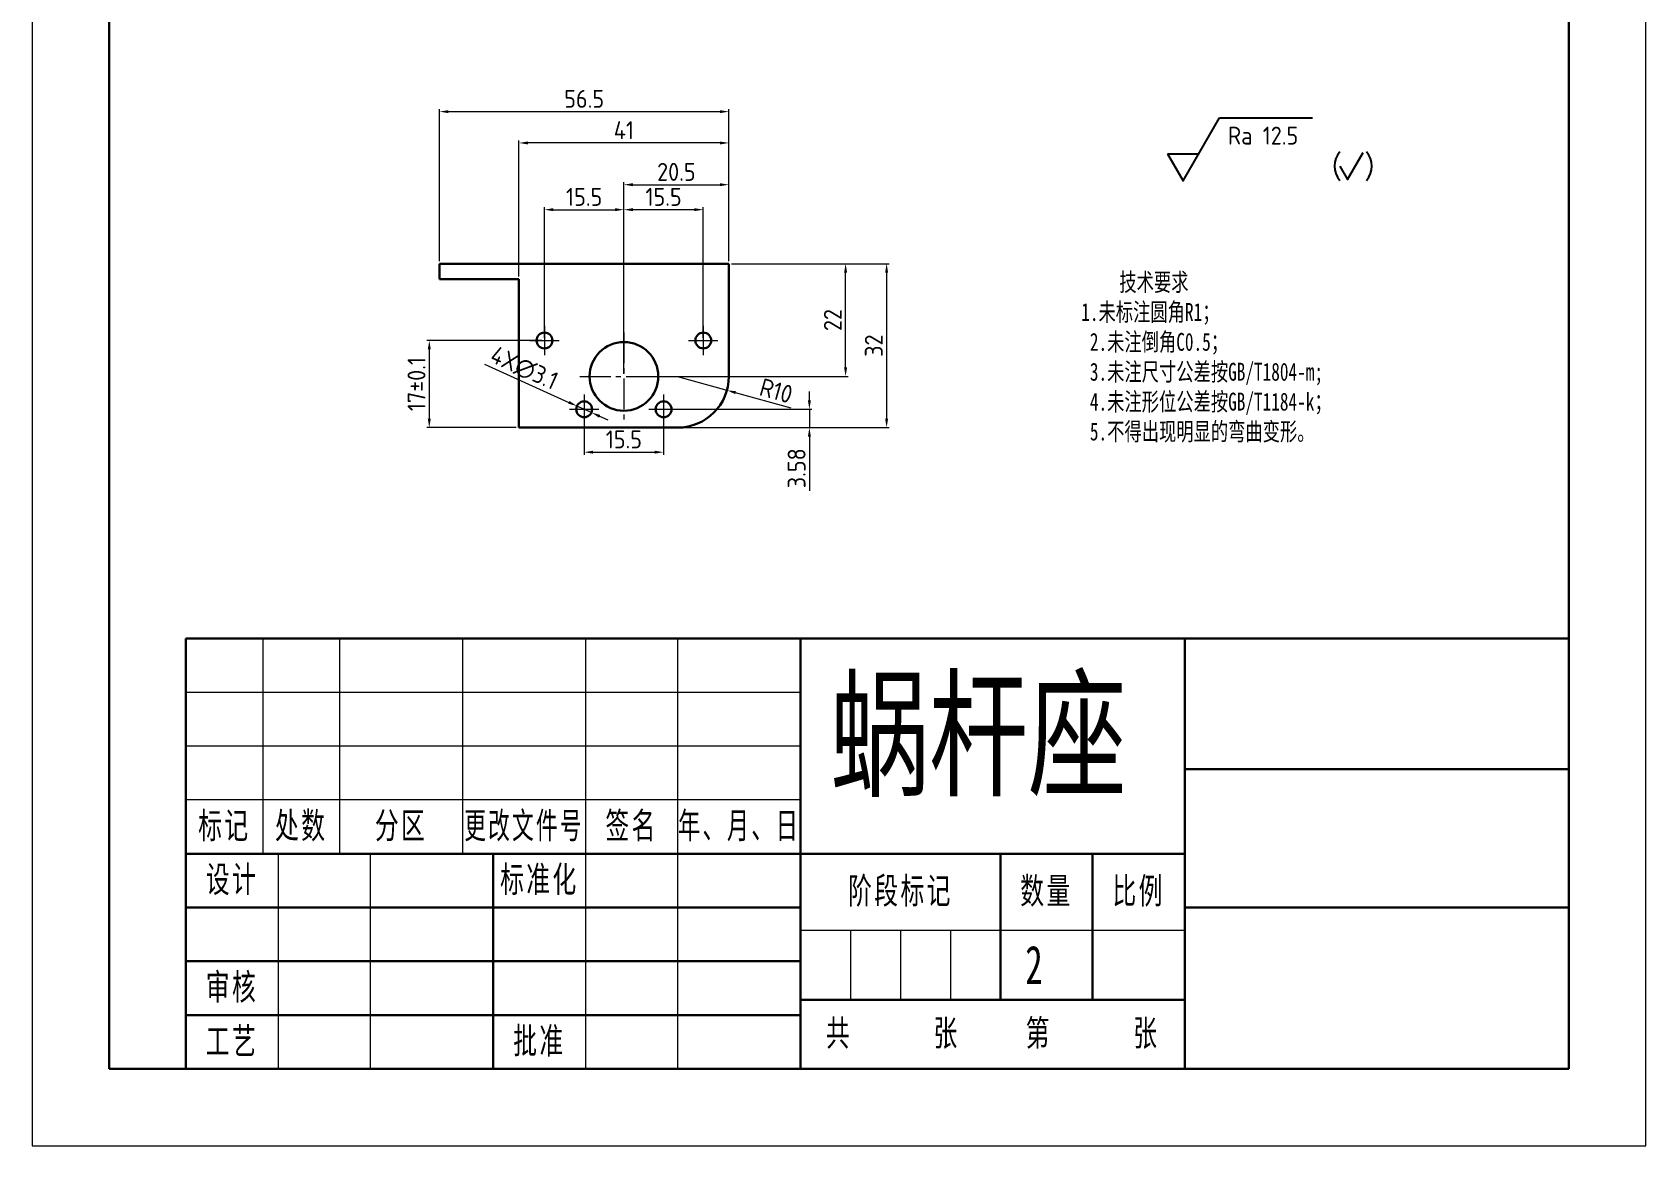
# Model space of a CAD drawing. Header units: millimetres. Extents: x 208 to 276696, y -381762 to 69.
# Drawn here: x 2069.5 to 2384.5, y -386.3 to -168.9 of the extents above; entities that cross this region are included whole.
import ezdxf
from ezdxf.enums import TextEntityAlignment as Align

# ---------------------------------------------------------------- set-up
doc = ezdxf.new("R2010")
doc.units = ezdxf.units.MM
doc.header["$LTSCALE"] = 0.5
doc.header["$PDSIZE"] = -5
doc.linetypes.add('点画线', pattern=[18, 12, -2, 2, -2])
doc.layers.get('0').update_dxf_attribs({"lineweight": 30})
for name, color, linetype, lineweight in [('AM_5', 3, 'Continuous', 25), ('中心线层', 1, '点画线', 15), ('尺寸', 3, 'Continuous', 15), ('尺寸线层', 3, 'Continuous', 15), ('粗实线层', 7, 'Continuous', 30), ('细实线层', 7, 'Continuous', 15)]:
    doc.layers.add(name, color=color, linetype=linetype, lineweight=lineweight)
doc.styles.get("Standard").update_dxf_attribs({"font": 'isocp.shx', "bigfont": 'gbcbig.shx'})
doc.styles.add('标准', font='', dxfattribs={"width": 0.667})
doc.styles.add('汉字', font='STFANGSO.TTF', dxfattribs={"width": 0.707})
doc.styles.get('标准').set_extended_font_data('宋体')
doc.dimstyles.new('AM_GB$0', dxfattribs={"dimscale": 0.5, "dimtxt": 7, "dimasz": 3.5, "dimexe": 1, "dimexo": 1, "dimgap": 1.5, "dimtad": 1, "dimdsep": 46, "dimtxsty": 'Standard', "dimcen": 0, "dimclrd": 256, "dimclre": 256, "dimclrt": 256, "dimadec": 0, "dimazin": 2, "dimtp": 0.1, "dimtm": 0.1, "dimtfac": 0.71, "dimtmove": 0, "dimatfit": 3, "dimfxl": 1, "dimlwd": -1, "dimlwe": -1, "dimarcsym": 0})
doc.dimstyles.new('AM_GB$3', dxfattribs={"dimscale": 0.5, "dimtxt": 7, "dimasz": 3.5, "dimexe": 1, "dimexo": 1, "dimgap": 1.5, "dimtad": 1, "dimtoh": 1, "dimdsep": 46, "dimtxsty": 'Standard', "dimcen": 0, "dimclrd": 256, "dimclre": 256, "dimclrt": 256, "dimadec": 0, "dimazin": 2, "dimtp": 0.1, "dimtm": 0.1, "dimtfac": 0.71, "dimtmove": 0, "dimatfit": 0, "dimfxl": 1, "dimlwd": -1, "dimlwe": -1, "dimarcsym": 0})
doc.dimstyles.new('AM_GB$4', dxfattribs={"dimscale": 0.5, "dimtxt": 7, "dimasz": 3.5, "dimexe": 1, "dimexo": 1, "dimgap": 1.5, "dimtad": 1, "dimdsep": 46, "dimtxsty": 'Standard', "dimcen": 0, "dimclrd": 256, "dimclre": 256, "dimclrt": 256, "dimadec": 0, "dimazin": 2, "dimtp": 0.1, "dimtm": 0.1, "dimtfac": 0.71, "dimtmove": 0, "dimatfit": 3, "dimfxl": 1, "dimlwd": -1, "dimlwe": -1, "dimarcsym": 0})

# ---------------------------------------------------------------- blocks, each defined once
blk = doc.blocks.new('*D77')
at = {"layer": 'Defpoints', "color": 0, "ltscale": 0.001, "transparency": 16777216}
for p in [(2177.3, -242.54), (2192.8, -242.54), (2192.8, -250.92)]:
    blk.add_point(p, dxfattribs=at)
at = {"layer": '尺寸', "linetype": 'ByBlock', "ltscale": 0.001, "transparency": 16777216}
for p, q in [((2177.3, -243.04), (2177.3, -251.42)), ((2192.8, -243.04), (2192.8, -251.42)), ((2179.05, -250.92), (2191.05, -250.92))]:
    blk.add_line(p, q, dxfattribs=at)
at = {"layer": '尺寸', "ltscale": 0.001, "transparency": 16777216}
for points in [[(2179.05, -250.63), (2179.05, -251.21), (2177.3, -250.92)], [(2191.05, -250.63), (2191.05, -251.21), (2192.8, -250.92)]]:
    blk.add_solid(points, dxfattribs=at)
at = {"layer": '尺寸', "ltscale": 0.001, "transparency": 16777216, "insert": (2185.05, -248.42), "char_height": 3.5, "attachment_point": 5}
blk.add_mtext('15.5', dxfattribs=at)
blk = doc.blocks.new('*D78')
at = {"layer": 'Defpoints', "color": 0, "ltscale": 0.001, "transparency": 16777216}
for p in [(2192.8, -242.54), (2221.27, -242.54), (2195.55, -246.12)]:
    blk.add_point(p, dxfattribs=at)
at = {"layer": '尺寸', "linetype": 'ByBlock', "ltscale": 0.001, "transparency": 16777216}
for p, q in [((2221.27, -240.79), (2221.27, -239.04)), ((2193.3, -242.54), (2221.77, -242.54)), ((2221.27, -242.54), (2221.27, -246.12)), ((2196.05, -246.12), (2221.77, -246.12)), ((2221.27, -247.87), (2221.27, -258.47))]:
    blk.add_line(p, q, dxfattribs=at)
at = {"layer": '尺寸', "ltscale": 0.001, "transparency": 16777216}
for points in [[(2220.97, -240.79), (2221.56, -240.79), (2221.27, -242.54)], [(2220.97, -247.87), (2221.56, -247.87), (2221.27, -246.12)]]:
    blk.add_solid(points, dxfattribs=at)
at = {"layer": '尺寸', "ltscale": 0.001, "transparency": 16777216, "insert": (2218.77, -254.05), "char_height": 3.5, "attachment_point": 5, "rotation": 90}
blk.add_mtext('3.58', dxfattribs=at)
blk = doc.blocks.new('*D80')
at = {"layer": 'Defpoints', "color": 0, "ltscale": 0.001, "transparency": 16777216}
for p in [(2205.55, -214.12), (2228.34, -214.12), (2185.05, -236.12)]:
    blk.add_point(p, dxfattribs=at)
at = {"layer": '尺寸', "linetype": 'ByBlock', "ltscale": 0.001, "transparency": 16777216}
for p, q in [((2206.05, -214.12), (2228.84, -214.12)), ((2228.34, -234.37), (2228.34, -215.87)), ((2185.55, -236.12), (2228.84, -236.12))]:
    blk.add_line(p, q, dxfattribs=at)
at = {"layer": '尺寸', "ltscale": 0.001, "transparency": 16777216}
for points in [[(2228.05, -215.87), (2228.63, -215.87), (2228.34, -214.12)], [(2228.05, -234.37), (2228.63, -234.37), (2228.34, -236.12)]]:
    blk.add_solid(points, dxfattribs=at)
at = {"layer": '尺寸', "ltscale": 0.001, "transparency": 16777216, "insert": (2225.84, -225.12), "char_height": 3.5, "attachment_point": 5, "rotation": 90}
blk.add_mtext('22', dxfattribs=at)
blk = doc.blocks.new('*D81')
at = {"layer": 'Defpoints', "color": 0, "ltscale": 0.001, "transparency": 16777216}
for p in [(2185.05, -203.58), (2200.55, -229.12), (2185.05, -236.12)]:
    blk.add_point(p, dxfattribs=at)
at = {"layer": '尺寸', "linetype": 'ByBlock', "ltscale": 0.001, "transparency": 16777216}
for p, q in [((2185.05, -235.62), (2185.05, -203.08)), ((2198.8, -203.58), (2186.8, -203.58)), ((2200.55, -228.62), (2200.55, -203.08))]:
    blk.add_line(p, q, dxfattribs=at)
at = {"layer": '尺寸', "ltscale": 0.001, "transparency": 16777216}
for points in [[(2186.8, -203.28), (2186.8, -203.87), (2185.05, -203.58)], [(2198.8, -203.28), (2198.8, -203.87), (2200.55, -203.58)]]:
    blk.add_solid(points, dxfattribs=at)
at = {"layer": '尺寸', "ltscale": 0.001, "transparency": 16777216, "insert": (2192.8, -201.08), "char_height": 3.5, "attachment_point": 5}
blk.add_mtext('15.5', dxfattribs=at)
blk = doc.blocks.new('*D82')
at = {"layer": 'Defpoints', "color": 0, "ltscale": 0.001, "transparency": 16777216}
for p in [(2185.05, -203.58), (2169.55, -229.12), (2185.05, -236.12)]:
    blk.add_point(p, dxfattribs=at)
at = {"layer": '尺寸', "linetype": 'ByBlock', "ltscale": 0.001, "transparency": 16777216}
for p, q in [((2169.55, -228.62), (2169.55, -203.08)), ((2171.3, -203.58), (2183.3, -203.58)), ((2185.05, -235.62), (2185.05, -203.08))]:
    blk.add_line(p, q, dxfattribs=at)
at = {"layer": '尺寸', "ltscale": 0.001, "transparency": 16777216}
for points in [[(2171.3, -203.28), (2171.3, -203.87), (2169.55, -203.58)], [(2183.3, -203.28), (2183.3, -203.87), (2185.05, -203.58)]]:
    blk.add_solid(points, dxfattribs=at)
at = {"layer": '尺寸', "ltscale": 0.001, "transparency": 16777216, "insert": (2177.3, -201.08), "char_height": 3.5, "attachment_point": 5}
blk.add_mtext('15.5', dxfattribs=at)
blk = doc.blocks.new('*D83')
at = {"layer": 'Defpoints', "color": 0, "ltscale": 0.001, "transparency": 16777216}
for p in [(2205.55, -198.7), (2185.05, -214.12), (2205.55, -214.12)]:
    blk.add_point(p, dxfattribs=at)
at = {"layer": '尺寸', "linetype": 'ByBlock', "ltscale": 0.001, "transparency": 16777216}
for p, q in [((2185.05, -213.62), (2185.05, -198.2)), ((2205.55, -213.62), (2205.55, -198.2)), ((2186.8, -198.7), (2203.8, -198.7))]:
    blk.add_line(p, q, dxfattribs=at)
at = {"layer": '尺寸', "ltscale": 0.001, "transparency": 16777216}
for points in [[(2186.8, -198.41), (2186.8, -198.99), (2185.05, -198.7)], [(2203.8, -198.41), (2203.8, -198.99), (2205.55, -198.7)]]:
    blk.add_solid(points, dxfattribs=at)
at = {"layer": '尺寸', "ltscale": 0.001, "transparency": 16777216, "insert": (2195.3, -196.2), "char_height": 3.5, "attachment_point": 5}
blk.add_mtext('20.5', dxfattribs=at)
blk = doc.blocks.new('*D84')
at = {"layer": 'Defpoints', "color": 0, "ltscale": 0.001, "transparency": 16777216}
for p in [(2164.55, -190.55), (2205.55, -214.12), (2164.55, -217.12)]:
    blk.add_point(p, dxfattribs=at)
at = {"layer": '尺寸', "linetype": 'ByBlock', "ltscale": 0.001, "transparency": 16777216}
for p, q in [((2164.55, -216.62), (2164.55, -190.05)), ((2203.8, -190.55), (2166.3, -190.55)), ((2205.55, -213.62), (2205.55, -190.05))]:
    blk.add_line(p, q, dxfattribs=at)
at = {"layer": '尺寸', "ltscale": 0.001, "transparency": 16777216}
for points in [[(2166.3, -190.26), (2166.3, -190.84), (2164.55, -190.55)], [(2203.8, -190.26), (2203.8, -190.84), (2205.55, -190.55)]]:
    blk.add_solid(points, dxfattribs=at)
at = {"layer": '尺寸', "ltscale": 0.001, "transparency": 16777216, "insert": (2185.05, -188.05), "char_height": 3.5, "attachment_point": 5}
blk.add_mtext('41', dxfattribs=at)
blk = doc.blocks.new('*D85')
at = {"layer": 'Defpoints', "color": 0, "ltscale": 0.001, "transparency": 16777216}
for p in [(2205.55, -214.12), (2195.55, -246.12), (2236.35, -246.12)]:
    blk.add_point(p, dxfattribs=at)
at = {"layer": '尺寸', "linetype": 'ByBlock', "ltscale": 0.001, "transparency": 16777216}
for p, q in [((2206.05, -214.12), (2236.85, -214.12)), ((2236.35, -215.87), (2236.35, -244.37)), ((2196.05, -246.12), (2236.85, -246.12))]:
    blk.add_line(p, q, dxfattribs=at)
at = {"layer": '尺寸', "ltscale": 0.001, "transparency": 16777216}
for points in [[(2236.05, -215.87), (2236.64, -215.87), (2236.35, -214.12)], [(2236.05, -244.37), (2236.64, -244.37), (2236.35, -246.12)]]:
    blk.add_solid(points, dxfattribs=at)
at = {"layer": '尺寸', "ltscale": 0.001, "transparency": 16777216, "insert": (2233.84, -230.12), "char_height": 3.5, "attachment_point": 5, "rotation": 90}
blk.add_mtext('32', dxfattribs=at)
blk = doc.blocks.new('$CAXA_FRAME_13B17AC1$')
at = {"layer": '粗实线层'}
for p, q in [((-95, 138.5), (-95, -138.5)), ((95, -138.5), (95, 138.5)), ((-95, -138.5), (95, -138.5))]:
    blk.add_line(p, q, dxfattribs=at)
at = {"layer": '细实线层'}
for p, q in [((-105, 148.5), (-105, -148.5)), ((105, -148.5), (105, 148.5)), ((-105, -148.5), (105, -148.5))]:
    blk.add_line(p, q, dxfattribs=at)
blk = doc.blocks.new('$CAXA_TITLE_151E506F$')
at = {"layer": '粗实线层'}
for p, q in [((0, 56), (-180, 56)), ((-180, 56), (-180, 0)), ((-100, 56), (-100, 0)), ((-50, 56), (-50, 0)), ((0, 0), (0, 56)), ((0, 39), (-50, 39)), ((-50, 28), (-180, 28)), ((-140, 28), (-140, 0)), ((-74, 28), (-74, 9)), ((-62, 28), (-62, 9)), ((-100, 21), (-180, 21)), ((0, 21), (-50, 21)), ((-100, 14), (-180, 14)), ((-50, 9), (-100, 9)), ((-100, 7), (-180, 7)), ((0, 0), (-180, 0))]:
    blk.add_line(p, q, dxfattribs=at)
at = {"layer": '细实线层'}
for p, q in [((-170, 56), (-170, 28)), ((-160, 56), (-160, 28)), ((-144, 56), (-144, 28)), ((-128, 56), (-128, 0)), ((-116, 56), (-116, 0)), ((-100, 49), (-180, 49)), ((-100, 42), (-180, 42)), ((-100, 35), (-180, 35)), ((-168, 28), (-168, 0)), ((-156, 28), (-156, 0)), ((-50, 18), (-100, 18)), ((-93.5, 18), (-93.5, 9)), ((-87, 18), (-87, 9)), ((-80.5, 18), (-80.5, 9))]:
    blk.add_line(p, q, dxfattribs=at)
at = {"layer": '尺寸线层', "attachment_point": 5, "line_spacing_factor": 1.369753, "style": '标准'}
for s, insert, char_height, width in [('\\T1.1;标记', (-175, 31.5), 3.405, 18), ('\\T1.1;处数', (-165, 31.5), 3.405, 18), ('\\T1.1;分区', (-152, 31.5), 3.405, 30), ('\\T1.1;{\\W0.60886;更改文件号}', (-136, 31.5), 3.4054, 30), ('\\T1.1;签名', (-122, 31.5), 3.405, 22), ('\\T1.1;{\\W0.622239;年、月、日}', (-108, 31.5), 3.4054, 30), ('\\T1.1;设计', (-174, 24.5), 3.405, 22), ('\\T1.1;标准化', (-134, 24.5), 3.405, 22), ('\\T1.1;阶段标记', (-87, 23), 3.405, 50), ('{\\T1.1;数量}', (-68, 23), 3.405, 22), ('\\T1.1;比例', (-56, 23), 3.405, 22), ('\\T1.1;审核', (-174, 10.5), 3.405, 22), ('\\T1.1;共', (-95, 4.5), 3.405, 8), ('\\T1.1;张', (-81, 4.5), 3.405, 8), ('\\T1.1;第', (-69, 4.5), 3.405, 8), ('\\T1.1;张', (-55, 4.5), 3.405, 8), ('\\T1.1;工艺', (-174, 3.5), 3.405, 22), ('\\T1.1;批准', (-134, 3.5), 3.405, 22)]:
    blk.add_mtext(s, dxfattribs=dict(at, insert=insert, char_height=char_height, width=width))
at = {"layer": '尺寸线层', "style": '标准'}
for tag, height, width, p in [('标记C', 3.54, 0.667, (-175, 52.5)), ('处数C', 3.54, 0.667, (-165, 52.5)), ('分区C', 3.54, 0.667, (-152, 52.5)), ('更改文件号C', 3.54, 0.512156, (-136, 52.5)), ('更改签名C', 3.54, 0.459969, (-122, 52.5)), ('更改日期C', 3.54, 0.62723, (-108, 52.5)), ('单位名称', 5.05, 0.667, (-25, 47.5)), ('标记B', 3.54, 0.667, (-175, 45.5)), ('处数B', 3.54, 0.667, (-165, 45.5)), ('分区B', 3.54, 0.667, (-152, 45.5)), ('更改文件号B', 3.54, 0.512156, (-136, 45.5)), ('更改签名B', 3.54, 0.459969, (-122, 45.5)), ('更改日期B', 3.54, 0.62723, (-108, 45.5)), ('材料名称', 5.05, 0.667, (-75, 42)), ('标记A', 3.54, 0.667, (-175, 38.5)), ('处数A', 3.54, 0.667, (-165, 38.5)), ('分区A', 3.54, 0.667, (-152, 38.5)), ('更改文件号A', 3.54, 0.512156, (-136, 38.5)), ('更改签名A', 3.54, 0.459969, (-122, 38.5)), ('更改日期A', 3.54, 0.62723, (-108, 38.5)), ('图纸名称', 5.05, 0.667, (-25, 30)), ('设计', 3.54, 0.667, (-162, 24.5)), ('设计日期', 3.54, 0.667, (-148, 24.5)), ('标准化', 3.54, 0.667, (-122, 24.5)), ('标准化日期', 3.54, 0.569556, (-108, 24.5)), ('阶段标记S', 3.54, 0.229984, (-96.75, 13.5)), ('阶段标记A', 3.54, 0.229984, (-90.25, 13.5)), ('阶段标记B', 3.54, 0.229984, (-83.75, 13.5)), ('阶段标记C', 3.54, 0.229984, (-77.25, 13.5)), ('重量', 3.54, 0.667, (-68, 13.5)), ('图纸比例', 3.54, 0.524733, (-56, 13.5)), ('审核', 3.54, 0.667, (-162, 10.5)), ('审核日期', 3.54, 0.667, (-148, 10.5)), ('图纸编号', 5.05, 0.667, (-25.07, 9.53)), ('页数', 3.54, 0.667, (-88, 4.5)), ('页码', 3.54, 0.667, (-62, 4.5)), ('工艺', 3.54, 0.667, (-162, 3.5)), ('工艺日期', 3.54, 0.667, (-148, 3.5)), ('批准', 3.54, 0.667, (-122, 3.5)), ('批准日期', 3.54, 0.667, (-108, 3.5))]:
    blk.add_attdef(tag, text='', height=height, dxfattribs=dict(at, width=width)).set_placement(p, align=Align.MIDDLE_CENTER)
blk = doc.blocks.new('*D97')
at = {"layer": 'Defpoints', "color": 0, "ltscale": 0.001, "transparency": 16777216}
for p in [(2195.55, -236.12), (2205.18, -238.83)]:
    blk.add_point(p, dxfattribs=at)
at = {"layer": '尺寸', "linetype": 'ByBlock', "ltscale": 0.001, "transparency": 16777216}
for p, q in [((2195.55, -236.12), (2205.18, -238.83)), ((2217.7, -242.35), (2206.87, -239.3))]:
    blk.add_line(p, q, dxfattribs=at)
at = {"layer": '尺寸', "ltscale": 0.001, "transparency": 16777216}
blk.add_solid([(2206.94, -239.02), (2206.79, -239.58), (2205.18, -238.83)], dxfattribs=at)
at = {"layer": '尺寸', "ltscale": 0.001, "transparency": 16777216, "insert": (2214.79, -238.93), "char_height": 3.5, "attachment_point": 5, "rotation": 344.3008}
blk.add_mtext('R10', dxfattribs=at)
blk = doc.blocks.new('*D98')
at = {"layer": 'Defpoints', "color": 0, "ltscale": 0.001, "transparency": 16777216}
for p in [(2205.55, -184.44), (2149.05, -214.12), (2205.55, -214.12)]:
    blk.add_point(p, dxfattribs=at)
at = {"layer": '尺寸', "linetype": 'ByBlock', "ltscale": 0.001, "transparency": 16777216}
for p, q in [((2149.05, -213.62), (2149.05, -183.94)), ((2150.8, -184.44), (2203.8, -184.44)), ((2205.55, -213.62), (2205.55, -183.94))]:
    blk.add_line(p, q, dxfattribs=at)
at = {"layer": '尺寸', "ltscale": 0.001, "transparency": 16777216}
for points in [[(2150.8, -184.15), (2150.8, -184.73), (2149.05, -184.44)], [(2203.8, -184.15), (2203.8, -184.73), (2205.55, -184.44)]]:
    blk.add_solid(points, dxfattribs=at)
at = {"layer": '尺寸', "ltscale": 0.001, "transparency": 16777216, "insert": (2177.3, -181.94), "char_height": 3.5, "attachment_point": 5}
blk.add_mtext('56.5', dxfattribs=at)
blk = doc.blocks.new('*D99')
at = {"layer": 'Defpoints', "color": 0, "ltscale": 0.001, "transparency": 16777216}
for p in [(2175.89, -241.91), (2178.72, -243.18)]:
    blk.add_point(p, dxfattribs=at)
at = {"layer": '尺寸', "linetype": 'ByBlock', "ltscale": 0.001, "transparency": 16777216}
for p, q in [((2157.81, -233.75), (2174.3, -241.19)), ((2178.72, -243.18), (2175.89, -241.91)), ((2180.31, -243.9), (2181.91, -244.62))]:
    blk.add_line(p, q, dxfattribs=at)
at = {"layer": '尺寸', "ltscale": 0.001, "transparency": 16777216}
for points in [[(2174.42, -240.92), (2174.18, -241.45), (2175.89, -241.91)], [(2180.43, -243.64), (2180.19, -244.17), (2178.72, -243.18)]]:
    blk.add_solid(points, dxfattribs=at)
at = {"layer": '尺寸', "ltscale": 0.001, "transparency": 16777216, "insert": (2165.58, -234.51), "char_height": 3.5, "attachment_point": 5, "rotation": 335.7143}
blk.add_mtext('4X∅3.1', dxfattribs=at)
blk = doc.blocks.new('*D110')
at = {"layer": 'Defpoints', "color": 0, "ltscale": 0.001, "transparency": 16777216}
for p in [(2169.55, -229.12), (2147.06, -246.12), (2164.55, -246.12)]:
    blk.add_point(p, dxfattribs=at)
at = {"layer": '尺寸', "linetype": 'ByBlock', "ltscale": 0.001, "transparency": 16777216}
for p, q in [((2169.05, -229.12), (2146.56, -229.12)), ((2147.06, -230.87), (2147.06, -244.37)), ((2164.05, -246.12), (2146.56, -246.12))]:
    blk.add_line(p, q, dxfattribs=at)
at = {"layer": '尺寸', "ltscale": 0.001, "transparency": 16777216}
for points in [[(2146.76, -230.87), (2147.35, -230.87), (2147.06, -229.12)], [(2146.76, -244.37), (2147.35, -244.37), (2147.06, -246.12)]]:
    blk.add_solid(points, dxfattribs=at)
at = {"layer": '尺寸', "ltscale": 0.001, "transparency": 16777216, "insert": (2144.56, -237.62), "char_height": 3.5, "attachment_point": 5, "rotation": 90}
blk.add_mtext('17%%P0.1', dxfattribs=at)

msp = doc.modelspace()

# ---------------------------------------------------------------- linework, layer by layer
at = {"color": 7}
for p, q in [((2149.054, -217.121), (2149.054, -214.121)), ((2149.054, -214.121), (2164.054, -214.121)), ((2164.054, -214.121), (2205.554, -214.121)), ((2205.554, -214.121), (2205.554, -236.121)), ((2164.554, -217.121), (2149.054, -217.121)), ((2164.554, -217.121), (2164.554, -246.121)), ((2164.554, -246.121), (2195.554, -246.121))]:
    msp.add_line(p, q, dxfattribs=at)
for centre, radius in [((2169.554, -229.121), 1.55), ((2185.054, -236.121), 6.7), ((2200.554, -229.121), 1.55), ((2177.304, -242.544), 1.55), ((2192.804, -242.544), 1.55)]:
    msp.add_circle(centre, radius, dxfattribs=at)
msp.add_arc((2195.554, -236.121), 10, 270, 0, dxfattribs=at)
at = {"layer": 'AM_5'}
for points in [[(2291.179, -192.696), (2294.21, -197.946), (2301.326, -185.622)], [(2301.326, -185.622), (2319.505, -185.622)], [(2291.179, -192.696), (2297.241, -192.696)], [(2324.833, -195.071), (2326.349, -197.696), (2329.38, -192.446)]]:
    msp.add_lwpolyline(points, dxfattribs=at)
for centre, start, end in [((2328.042, -195.071), 138.88791, 221.11209), ((2326.841, -195.071), 318.88791, 41.11209)]:
    msp.add_arc(centre, 4.258, start, end, dxfattribs=at)
at = {"layer": '中心线层'}
for p, q in [((2169.554, -226.261), (2169.554, -231.981)), ((2200.554, -226.261), (2200.554, -231.981)), ((2166.694, -229.121), (2172.414, -229.121)), ((2185.054, -227.542), (2185.054, -244.7)), ((2197.694, -229.121), (2203.414, -229.121)), ((2176.475, -236.121), (2193.633, -236.121)), ((2174.444, -242.544), (2180.164, -242.544)), ((2177.304, -239.685), (2177.304, -245.404)), ((2189.944, -242.544), (2195.664, -242.544)), ((2192.804, -239.685), (2192.804, -245.404))]:
    msp.add_line(p, q, dxfattribs=at)

# ---------------------------------------------------------------- block references
at = {"layer": '粗实线层', "xscale": 1.5, "yscale": 1.5, "zscale": 1.5}
for name, p in [('$CAXA_FRAME_13B17AC1$', (2227.048, -163.555)), ('$CAXA_TITLE_151E506F$', (2369.548, -371.305))]:
    msp.add_blockref(name, p, dxfattribs=at)

# ---------------------------------------------------------------- texts
at = {"attachment_point": 1, "style": '汉字'}
for s, width, insert, char_height in [('\\pi15.855;{\\W0.707;技术要求\\P\\pi0;     1.未标注圆角R1；\\P      2.未注倒角C0.5；\\P      3.未注尺寸公差按GB/T1804-m;\\P      4.未注形位公差按GB/T1184-k；\\P      5.不得出现明显的弯曲变形。}', 129.06436, (2265.928, -215.959), 3.5), ('蜗杆座\\P ', 75.69103, (2225.331, -295.966), 20)]:
    msp.add_mtext_dynamic_manual_height_columns(s, width=width, gutter_width=12.5, heights=[0], dxfattribs=dict(at, insert=insert, char_height=char_height))
at = {"layer": 'AM_5', "insert": (2302.96, -187.372), "char_height": 3.5, "width": 18.09925, "attachment_point": 1}
msp.add_mtext('Ra 12.5', dxfattribs=at)
at = {"layer": '尺寸', "insert": (2263.406, -347.243), "char_height": 7.5, "attachment_point": 1, "style": '标准'}
msp.add_mtext_dynamic_manual_height_columns('2', width=12.19954, gutter_width=12.5, heights=[0], dxfattribs=at)

# ---------------------------------------------------------------- dimensions: what is measured, and where the dimension line sits
at = {"layer": '尺寸', "ltscale": 0.001}
for base, p1, p2, picture, middle in [((2205.554, -184.438), (2149.054, -214.121), (2205.554, -214.121), '*D98', (2177.304, -181.938)), ((2205.554, -198.703), (2185.054, -214.121), (2205.554, -214.121), '*D83', (2195.304, -196.203)), ((2185.054, -203.576), (2169.554, -229.121), (2185.054, -236.121), '*D82', (2177.304, -201.076)), ((2185.054, -203.576), (2200.554, -229.121), (2185.054, -236.121), '*D81', (2192.804, -201.076)), ((2192.804, -250.921), (2177.304, -242.544), (2192.804, -242.544), '*D77', (2185.054, -248.421))]:
    dim = msp.add_linear_dim(base=base, p1=p1, p2=p2, dimstyle='AM_GB$0', dxfattribs=at)
    dim.commit()
    dim.dimension.update_dxf_attribs({"geometry": picture, "text_midpoint": middle})
dim = msp.add_linear_dim(base=(2164.554, -190.551), p1=(2205.554, -214.121), p2=(2164.554, -217.121), dimstyle='AM_GB$0', dxfattribs=at)
dim.commit()
dim.dimension.update_dxf_attribs({"geometry": '*D84', "text_midpoint": (2185.054, -190.551), "dimtype": 160})
for base, p1, p2, picture, middle in [((2228.343, -214.121), (2185.054, -236.121), (2205.554, -214.121), '*D80', (2225.843, -225.121)), ((2236.345, -246.121), (2205.554, -214.121), (2195.554, -246.121), '*D85', (2233.845, -230.121))]:
    dim = msp.add_linear_dim(base=base, p1=p1, p2=p2, angle=90, dimstyle='AM_GB$0', dxfattribs=at)
    dim.commit()
    dim.dimension.update_dxf_attribs({"geometry": picture, "text_midpoint": middle})
dim = msp.add_linear_dim(base=(2147.056, -246.121), p1=(2169.554, -229.121), p2=(2164.554, -246.121), angle=90, text='<>%%P0.1', dimstyle='AM_GB$0', override={"dimpost": ''}, dxfattribs=at)
dim.commit()
dim.dimension.update_dxf_attribs({"geometry": '*D110', "text_midpoint": (2144.556, -237.621)})
dim = msp.add_diameter_dim_2p(p1=(2178.717, -243.182), p2=(2175.891, -241.907), text='4X<>', dimstyle='AM_GB$3', override={"dimtoh": 0, "dimpost": '', "dimatfit": 3}, dxfattribs=at)
dim.commit()
dim.dimension.update_dxf_attribs({"geometry": '*D99', "text_midpoint": (2164.554, -236.791), "dimtype": 163})
dim = msp.add_radius_dim(center=(2195.554, -236.121), mpoint=(2205.181, -238.827), dimstyle='AM_GB$4', dxfattribs=at)
dim.commit()
dim.dimension.update_dxf_attribs({"geometry": '*D97', "text_midpoint": (2214.116, -241.338), "dimtype": 164})
dim = msp.add_linear_dim(base=(2221.266, -242.544), p1=(2195.554, -246.121), p2=(2192.804, -242.544), angle=90, dimstyle='AM_GB$0', dxfattribs=at)
dim.commit()
dim.dimension.update_dxf_attribs({"geometry": '*D78', "text_midpoint": (2221.266, -254.046), "dimtype": 160})

doc.saveas('drawing.dxf')
